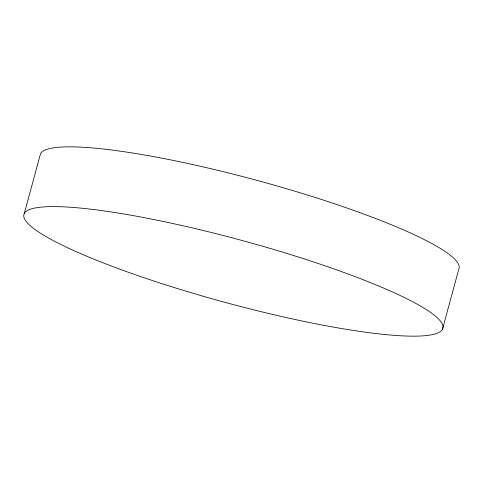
<?xml version="1.0" encoding="UTF-8"?>
<svg xmlns="http://www.w3.org/2000/svg" width="483" height="483" viewBox="0 0 483 483"><rect width="100%" height="100%" fill="white"/><g stroke="black" fill="none" stroke-linecap="round" stroke-linejoin="round"><path stroke-width="0.72" d="M24.271 213.577L40.506 153.823A217.048 32.083 15.2 0 1 264.237 182.363A217.048 32.083 15.2 0 1 458.729 269.423L442.494 329.177A217.048 32.083 15.2 0 1 116.162 267.817A217.048 32.083 15.2 0 1 141.489 217.139A217.048 32.083 15.2 0 1 442.494 329.177"/></g></svg>
